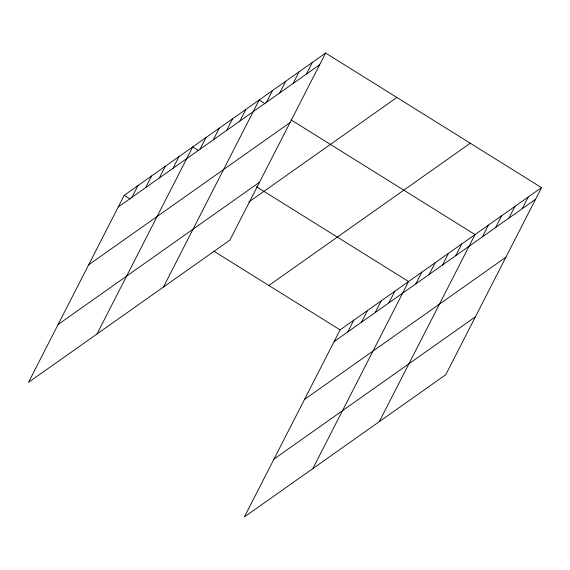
<?xml version="1.0" encoding="UTF-8"?>
<svg xmlns="http://www.w3.org/2000/svg" width="570" height="570" viewBox="0 0 570 570"><rect width="100%" height="100%" fill="white"/><g stroke="black" fill="none" stroke-linecap="round" stroke-linejoin="round"><path stroke-width="0.85" d="M325.627 53.053L124.224 195.296L28.5 382.363L229.902 240.113L325.627 53.053L541.5 187.637L445.776 374.704L244.373 516.947L340.098 329.887L541.5 187.637M131.941 197.306L137.919 185.628M145.635 187.637L151.613 175.952M159.336 177.961L165.307 166.283M173.031 168.285L179.008 156.608M96.978 333.999L192.703 146.932L198.638 150.637M200.013 149.226L205.991 137.548M213.308 139.842L219.286 128.157M226.604 130.452L232.581 118.767M239.892 121.061L245.869 109.383M163.44 287.052L259.165 99.992L265.1 103.697M266.482 102.287L272.453 90.609M279.77 92.896L285.748 81.218M293.065 83.512L299.043 71.827M306.354 74.121L312.332 62.444M347.814 331.897L353.792 320.212M361.508 322.221L367.486 310.543M375.21 312.545L381.188 300.867M388.904 302.877L394.882 291.192M312.852 468.583L408.576 281.523L256.521 186.725M415.893 283.817L421.864 272.132M429.182 274.427L435.159 262.749M442.477 265.036L448.455 253.358M455.765 255.652L461.743 243.967M379.314 421.643L475.038 234.584L291.07 119.885M482.355 236.871L488.333 225.193M495.644 227.487L501.621 215.802M508.939 218.096L514.917 206.418M522.227 208.706L528.205 197.028M118.247 206.981L319.649 64.731M88.628 264.858L290.03 122.607M58.119 324.487L259.521 182.236M248.805 202.037L396.863 97.463M268.862 285.47L470.264 143.227M334.12 341.565L535.522 199.322M304.501 399.442L505.904 257.198M273.992 459.071L475.394 316.827M124.224 195.296L130.16 199.001M213.999 251.27L340.098 329.887"/></g></svg>
